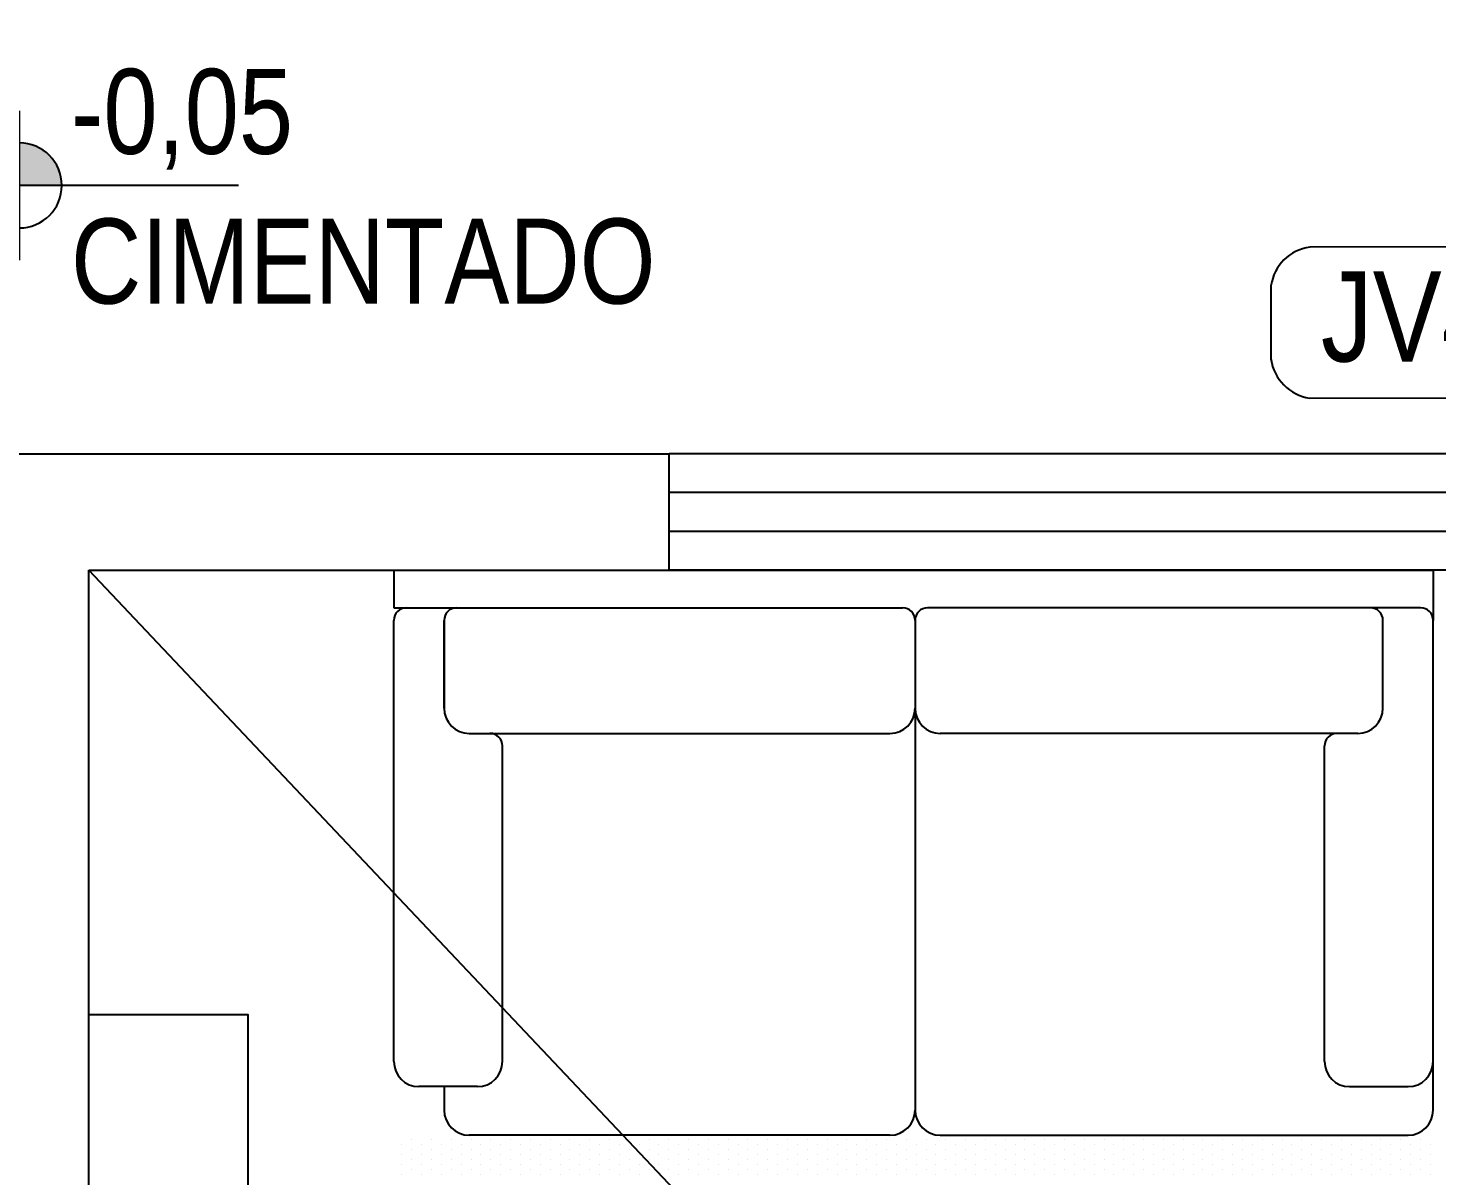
# Model space of a CAD drawing. Header units: millimetres. Extents: x -178 to 521, y -135 to 750.
# Drawn here: x -56.63 to -54.813, y 708.009 to 709.489 of the extents above; entities that cross this region are included whole.
import ezdxf
from ezdxf.enums import TextEntityAlignment as Align

# ---------------------------------------------------------------- set-up
doc = ezdxf.new("R2010")
doc.units = ezdxf.units.MM
doc.header["$LTSCALE"] = 20
doc.header["$MEASUREMENT"] = 0
doc.header["$PDSIZE"] = -5
doc.linetypes.add('HIDDEN2', pattern=[0.1875, 0.125, -0.0625])
doc.layers.get('0').update_dxf_attribs({"linetype": 'CONTINUOUS'})
doc.layers.get('Defpoints').update_dxf_attribs({"linetype": 'CONTINUOUS'})
for name, color, linetype in [('COTA', 7, 'CONTINUOUS'), ('COTAS', 7, 'CONTINUOUS'), ('DIVERSOS', 1, 'CONTINUOUS'), ('Layer1', 7, 'CONTINUOUS'), ('LAYER7', 4, 'CONTINUOUS')]:
    doc.layers.add(name, color=color, linetype=linetype)
doc.layers.add('E-Pen-C', color=4, linetype='CONTINUOUS', lineweight=15)
doc.layers.add('E-Pen-G', color=3, linetype='CONTINUOUS', lineweight=30)
doc.styles.add('F2', font='ARIALN.TTF')
doc.dimstyles.new('DIMENSION-1', dxfattribs={"dimtxt": 0.11, "dimasz": 0.07, "dimexe": 1, "dimexo": 0, "dimgap": 0.12, "dimtad": 1, "dimzin": 7, "dimdsep": 46, "dimtxsty": 'F2', "dimblk1": 'TRACO', "dimblk2": 'TRACO', "dimsah": 1, "dimcen": 1, "dimse1": 1, "dimse2": 1, "dimclrd": 256, "dimclre": 256, "dimclrt": 6, "dimadec": 0, "dimazin": 0, "dimtfac": 1, "dimtix": 1, "dimtmove": 2, "dimatfit": 3, "dimldrblk": 'TRACO', "dimfxl": 1, "dimtolj": 1, "dimtzin": 0, "dimarcsym": 0})

# ---------------------------------------------------------------- blocks, each defined once
blk = doc.blocks.new('A$C7AFB675E')
at = {"color": 8}
for p, q in [((3.5035, 3.7432), (3.5035, 3.6832)), ((3.5035, 3.7432), (5.1585, 3.7432)), ((5.1585, 3.7432), (5.1585, 3.6632)), ((3.5035, 3.6832), (3.5635, 3.6832)), ((3.5235, 3.6832), (3.6035, 3.6832)), ((3.6035, 3.6832), (4.3135, 3.6832)), ((5.0585, 3.6832), (4.3535, 3.6832)), ((5.1385, 3.6832), (5.0585, 3.6832)), ((3.5035, 2.9606), (3.5035, 3.6632)), ((3.5835, 3.5232), (3.5835, 3.6632)), ((3.5835, 3.6632), (3.5835, 3.5232)), ((4.3335, 3.6632), (4.3335, 3.5232)), ((4.3335, 3.6632), (4.3335, 3.5232)), ((5.0785, 3.5232), (5.0785, 3.6632)), ((5.1585, 2.8832), (5.1585, 3.6632)), ((4.3335, 3.5232), (4.3335, 2.8832)), ((4.3335, 3.5232), (4.3335, 2.8832)), ((3.6235, 3.4832), (4.2935, 3.4832)), ((5.0385, 3.4832), (4.3735, 3.4832)), ((3.6765, 2.9606), (3.6765, 3.4632)), ((4.9855, 2.9606), (4.9855, 3.4632)), ((3.6365, 2.9206), (3.5435, 2.9206)), ((3.5835, 2.9206), (3.5835, 2.8832)), ((3.5835, 2.9206), (3.5835, 2.8832)), ((5.0255, 2.9206), (5.1185, 2.9206)), ((3.5162, 2.8282), (3.5162, 2.8282)), ((3.5319, 2.836), (3.5319, 2.836)), ((3.5477, 2.8282), (3.5477, 2.8282)), ((3.5634, 2.836), (3.5634, 2.836)), ((3.5792, 2.8282), (3.5792, 2.8282)), ((3.5949, 2.836), (3.5949, 2.836)), ((3.6107, 2.8282), (3.6107, 2.8282)), ((4.2935, 2.8432), (3.6235, 2.8432)), ((3.6264, 2.836), (3.6264, 2.836)), ((3.6422, 2.8282), (3.6422, 2.8282)), ((3.6579, 2.836), (3.6579, 2.836)), ((3.6737, 2.8282), (3.6737, 2.8282)), ((3.6894, 2.836), (3.6894, 2.836)), ((3.7052, 2.8282), (3.7052, 2.8282)), ((3.7209, 2.836), (3.7209, 2.836)), ((3.7367, 2.8282), (3.7367, 2.8282)), ((3.7524, 2.836), (3.7524, 2.836)), ((3.7682, 2.8282), (3.7682, 2.8282)), ((3.7839, 2.836), (3.7839, 2.836)), ((3.7997, 2.8282), (3.7997, 2.8282)), ((3.8154, 2.836), (3.8154, 2.836)), ((3.8312, 2.8282), (3.8312, 2.8282)), ((3.8469, 2.836), (3.8469, 2.836)), ((3.8627, 2.8282), (3.8627, 2.8282)), ((3.8784, 2.836), (3.8784, 2.836)), ((3.8942, 2.8282), (3.8942, 2.8282)), ((3.9099, 2.836), (3.9099, 2.836)), ((3.9257, 2.8282), (3.9257, 2.8282)), ((3.9414, 2.836), (3.9414, 2.836)), ((3.9572, 2.8282), (3.9572, 2.8282)), ((3.9729, 2.836), (3.9729, 2.836)), ((3.9887, 2.8282), (3.9887, 2.8282)), ((4.0044, 2.836), (4.0044, 2.836)), ((4.0202, 2.8282), (4.0202, 2.8282)), ((4.0359, 2.836), (4.0359, 2.836)), ((4.0517, 2.8282), (4.0517, 2.8282)), ((4.0674, 2.836), (4.0674, 2.836)), ((4.0832, 2.8282), (4.0832, 2.8282)), ((4.0989, 2.836), (4.0989, 2.836)), ((4.1147, 2.8282), (4.1147, 2.8282)), ((4.1304, 2.836), (4.1304, 2.836)), ((4.1462, 2.8282), (4.1462, 2.8282)), ((4.1619, 2.836), (4.1619, 2.836)), ((4.1777, 2.8282), (4.1777, 2.8282)), ((4.1934, 2.836), (4.1934, 2.836)), ((4.2092, 2.8282), (4.2092, 2.8282)), ((4.2249, 2.836), (4.2249, 2.836)), ((4.2407, 2.8282), (4.2407, 2.8282)), ((4.2564, 2.836), (4.2564, 2.836)), ((4.2722, 2.8282), (4.2722, 2.8282)), ((4.2879, 2.836), (4.2879, 2.836)), ((4.3037, 2.8282), (4.3037, 2.8282)), ((4.3194, 2.836), (4.3194, 2.836)), ((4.3352, 2.8282), (4.3352, 2.8282)), ((4.3509, 2.836), (4.3509, 2.836)), ((4.3667, 2.8282), (4.3667, 2.8282)), ((4.3735, 2.8432), (4.9185, 2.8432)), ((4.3824, 2.836), (4.3824, 2.836)), ((4.3982, 2.8282), (4.3982, 2.8282)), ((4.4139, 2.836), (4.4139, 2.836)), ((4.4297, 2.8282), (4.4297, 2.8282)), ((4.4454, 2.836), (4.4454, 2.836)), ((4.4612, 2.8282), (4.4612, 2.8282)), ((4.4769, 2.836), (4.4769, 2.836)), ((4.4927, 2.8282), (4.4927, 2.8282)), ((4.5084, 2.836), (4.5084, 2.836)), ((4.5242, 2.8282), (4.5242, 2.8282)), ((4.5399, 2.836), (4.5399, 2.836)), ((4.5557, 2.8282), (4.5557, 2.8282)), ((4.5714, 2.836), (4.5714, 2.836)), ((4.5872, 2.8282), (4.5872, 2.8282)), ((4.6029, 2.836), (4.6029, 2.836)), ((4.6187, 2.8282), (4.6187, 2.8282)), ((4.6344, 2.836), (4.6344, 2.836)), ((4.6502, 2.8282), (4.6502, 2.8282)), ((4.6659, 2.836), (4.6659, 2.836)), ((4.6817, 2.8282), (4.6817, 2.8282)), ((4.6974, 2.836), (4.6974, 2.836)), ((4.7132, 2.8282), (4.7132, 2.8282)), ((4.7289, 2.836), (4.7289, 2.836)), ((4.7447, 2.8282), (4.7447, 2.8282)), ((4.7604, 2.836), (4.7604, 2.836)), ((4.7762, 2.8282), (4.7762, 2.8282)), ((4.7919, 2.836), (4.7919, 2.836)), ((4.8077, 2.8282), (4.8077, 2.8282)), ((4.8234, 2.836), (4.8234, 2.836)), ((4.8392, 2.8282), (4.8392, 2.8282)), ((4.8549, 2.836), (4.8549, 2.836)), ((4.8707, 2.8282), (4.8707, 2.8282)), ((4.8864, 2.836), (4.8864, 2.836)), ((4.9022, 2.8282), (4.9022, 2.8282)), ((4.9179, 2.836), (4.9179, 2.836)), ((4.9185, 2.8432), (5.1185, 2.8432)), ((4.9337, 2.8282), (4.9337, 2.8282)), ((4.9494, 2.836), (4.9494, 2.836)), ((4.9652, 2.8282), (4.9652, 2.8282)), ((4.9809, 2.836), (4.9809, 2.836)), ((4.9967, 2.8282), (4.9967, 2.8282)), ((5.0124, 2.836), (5.0124, 2.836)), ((5.0282, 2.8282), (5.0282, 2.8282)), ((5.0439, 2.836), (5.0439, 2.836)), ((5.0597, 2.8282), (5.0597, 2.8282)), ((5.0754, 2.836), (5.0754, 2.836)), ((5.0912, 2.8282), (5.0912, 2.8282)), ((5.1069, 2.836), (5.1069, 2.836)), ((5.1227, 2.8282), (5.1227, 2.8282)), ((5.1384, 2.836), (5.1384, 2.836)), ((5.1542, 2.8282), (5.1542, 2.8282)), ((3.5162, 2.8124), (3.5162, 2.8124)), ((3.5319, 2.8203), (3.5319, 2.8203)), ((3.5319, 2.8045), (3.5319, 2.8045)), ((3.5477, 2.8124), (3.5477, 2.8124)), ((3.5634, 2.8203), (3.5634, 2.8203)), ((3.5634, 2.8045), (3.5634, 2.8045)), ((3.5792, 2.8124), (3.5792, 2.8124)), ((3.5949, 2.8203), (3.5949, 2.8203)), ((3.5949, 2.8045), (3.5949, 2.8045)), ((3.6107, 2.8124), (3.6107, 2.8124)), ((3.6264, 2.8203), (3.6264, 2.8203)), ((3.6264, 2.8045), (3.6264, 2.8045)), ((3.6422, 2.8124), (3.6422, 2.8124)), ((3.6579, 2.8203), (3.6579, 2.8203)), ((3.6579, 2.8045), (3.6579, 2.8045)), ((3.6737, 2.8124), (3.6737, 2.8124)), ((3.6894, 2.8203), (3.6894, 2.8203)), ((3.6894, 2.8045), (3.6894, 2.8045)), ((3.7052, 2.8124), (3.7052, 2.8124)), ((3.7209, 2.8203), (3.7209, 2.8203)), ((3.7209, 2.8045), (3.7209, 2.8045)), ((3.7367, 2.8124), (3.7367, 2.8124)), ((3.7524, 2.8203), (3.7524, 2.8203)), ((3.7524, 2.8045), (3.7524, 2.8045)), ((3.7682, 2.8124), (3.7682, 2.8124)), ((3.7839, 2.8203), (3.7839, 2.8203)), ((3.7839, 2.8045), (3.7839, 2.8045)), ((3.7997, 2.8124), (3.7997, 2.8124)), ((3.8154, 2.8203), (3.8154, 2.8203)), ((3.8154, 2.8045), (3.8154, 2.8045)), ((3.8312, 2.8124), (3.8312, 2.8124)), ((3.8469, 2.8203), (3.8469, 2.8203)), ((3.8469, 2.8045), (3.8469, 2.8045)), ((3.8627, 2.8124), (3.8627, 2.8124)), ((3.8784, 2.8203), (3.8784, 2.8203)), ((3.8784, 2.8045), (3.8784, 2.8045)), ((3.8942, 2.8124), (3.8942, 2.8124)), ((3.9099, 2.8203), (3.9099, 2.8203)), ((3.9099, 2.8045), (3.9099, 2.8045)), ((3.9257, 2.8124), (3.9257, 2.8124)), ((3.9414, 2.8203), (3.9414, 2.8203)), ((3.9414, 2.8045), (3.9414, 2.8045)), ((3.9572, 2.8124), (3.9572, 2.8124)), ((3.9729, 2.8203), (3.9729, 2.8203)), ((3.9729, 2.8045), (3.9729, 2.8045)), ((3.9887, 2.8124), (3.9887, 2.8124)), ((4.0044, 2.8203), (4.0044, 2.8203)), ((4.0044, 2.8045), (4.0044, 2.8045)), ((4.0202, 2.8124), (4.0202, 2.8124)), ((4.0359, 2.8203), (4.0359, 2.8203)), ((4.0359, 2.8045), (4.0359, 2.8045)), ((4.0517, 2.8124), (4.0517, 2.8124)), ((4.0674, 2.8203), (4.0674, 2.8203)), ((4.0674, 2.8045), (4.0674, 2.8045)), ((4.0832, 2.8124), (4.0832, 2.8124)), ((4.0989, 2.8203), (4.0989, 2.8203)), ((4.0989, 2.8045), (4.0989, 2.8045)), ((4.1147, 2.8124), (4.1147, 2.8124)), ((4.1304, 2.8203), (4.1304, 2.8203)), ((4.1304, 2.8045), (4.1304, 2.8045)), ((4.1462, 2.8124), (4.1462, 2.8124)), ((4.1619, 2.8203), (4.1619, 2.8203)), ((4.1619, 2.8045), (4.1619, 2.8045)), ((4.1777, 2.8124), (4.1777, 2.8124)), ((4.1934, 2.8203), (4.1934, 2.8203)), ((4.1934, 2.8045), (4.1934, 2.8045)), ((4.2092, 2.8124), (4.2092, 2.8124)), ((4.2249, 2.8203), (4.2249, 2.8203)), ((4.2249, 2.8045), (4.2249, 2.8045)), ((4.2407, 2.8124), (4.2407, 2.8124)), ((4.2564, 2.8203), (4.2564, 2.8203)), ((4.2564, 2.8045), (4.2564, 2.8045)), ((4.2722, 2.8124), (4.2722, 2.8124)), ((4.2879, 2.8203), (4.2879, 2.8203)), ((4.2879, 2.8045), (4.2879, 2.8045)), ((4.3037, 2.8124), (4.3037, 2.8124)), ((4.3194, 2.8203), (4.3194, 2.8203)), ((4.3194, 2.8045), (4.3194, 2.8045)), ((4.3352, 2.8124), (4.3352, 2.8124)), ((4.3509, 2.8203), (4.3509, 2.8203)), ((4.3509, 2.8045), (4.3509, 2.8045)), ((4.3667, 2.8124), (4.3667, 2.8124)), ((4.3824, 2.8203), (4.3824, 2.8203)), ((4.3824, 2.8045), (4.3824, 2.8045)), ((4.3982, 2.8124), (4.3982, 2.8124)), ((4.4139, 2.8203), (4.4139, 2.8203)), ((4.4139, 2.8045), (4.4139, 2.8045)), ((4.4297, 2.8124), (4.4297, 2.8124)), ((4.4454, 2.8203), (4.4454, 2.8203)), ((4.4454, 2.8045), (4.4454, 2.8045)), ((4.4612, 2.8124), (4.4612, 2.8124)), ((4.4769, 2.8203), (4.4769, 2.8203)), ((4.4769, 2.8045), (4.4769, 2.8045)), ((4.4927, 2.8124), (4.4927, 2.8124)), ((4.5084, 2.8203), (4.5084, 2.8203)), ((4.5084, 2.8045), (4.5084, 2.8045)), ((4.5242, 2.8124), (4.5242, 2.8124)), ((4.5399, 2.8203), (4.5399, 2.8203)), ((4.5399, 2.8045), (4.5399, 2.8045)), ((4.5557, 2.8124), (4.5557, 2.8124)), ((4.5714, 2.8203), (4.5714, 2.8203)), ((4.5714, 2.8045), (4.5714, 2.8045)), ((4.5872, 2.8124), (4.5872, 2.8124)), ((4.6029, 2.8203), (4.6029, 2.8203)), ((4.6029, 2.8045), (4.6029, 2.8045)), ((4.6187, 2.8124), (4.6187, 2.8124)), ((4.6344, 2.8203), (4.6344, 2.8203)), ((4.6344, 2.8045), (4.6344, 2.8045)), ((4.6502, 2.8124), (4.6502, 2.8124)), ((4.6659, 2.8203), (4.6659, 2.8203)), ((4.6659, 2.8045), (4.6659, 2.8045)), ((4.6817, 2.8124), (4.6817, 2.8124)), ((4.6974, 2.8203), (4.6974, 2.8203)), ((4.6974, 2.8045), (4.6974, 2.8045)), ((4.7132, 2.8124), (4.7132, 2.8124)), ((4.7289, 2.8203), (4.7289, 2.8203)), ((4.7289, 2.8045), (4.7289, 2.8045)), ((4.7447, 2.8124), (4.7447, 2.8124)), ((4.7604, 2.8203), (4.7604, 2.8203)), ((4.7604, 2.8045), (4.7604, 2.8045)), ((4.7762, 2.8124), (4.7762, 2.8124)), ((4.7919, 2.8203), (4.7919, 2.8203)), ((4.7919, 2.8045), (4.7919, 2.8045)), ((4.8077, 2.8124), (4.8077, 2.8124)), ((4.8234, 2.8203), (4.8234, 2.8203)), ((4.8234, 2.8045), (4.8234, 2.8045)), ((4.8392, 2.8124), (4.8392, 2.8124)), ((4.8549, 2.8203), (4.8549, 2.8203)), ((4.8549, 2.8045), (4.8549, 2.8045)), ((4.8707, 2.8124), (4.8707, 2.8124)), ((4.8864, 2.8203), (4.8864, 2.8203)), ((4.8864, 2.8045), (4.8864, 2.8045)), ((4.9022, 2.8124), (4.9022, 2.8124)), ((4.9179, 2.8203), (4.9179, 2.8203)), ((4.9179, 2.8045), (4.9179, 2.8045)), ((4.9337, 2.8124), (4.9337, 2.8124)), ((4.9494, 2.8203), (4.9494, 2.8203)), ((4.9494, 2.8045), (4.9494, 2.8045)), ((4.9652, 2.8124), (4.9652, 2.8124)), ((4.9809, 2.8203), (4.9809, 2.8203)), ((4.9809, 2.8045), (4.9809, 2.8045)), ((4.9967, 2.8124), (4.9967, 2.8124)), ((5.0124, 2.8203), (5.0124, 2.8203)), ((5.0124, 2.8045), (5.0124, 2.8045)), ((5.0282, 2.8124), (5.0282, 2.8124)), ((5.0439, 2.8203), (5.0439, 2.8203)), ((5.0439, 2.8045), (5.0439, 2.8045)), ((5.0597, 2.8124), (5.0597, 2.8124)), ((5.0754, 2.8203), (5.0754, 2.8203)), ((5.0754, 2.8045), (5.0754, 2.8045)), ((5.0912, 2.8124), (5.0912, 2.8124)), ((5.1069, 2.8203), (5.1069, 2.8203)), ((5.1069, 2.8045), (5.1069, 2.8045)), ((5.1227, 2.8124), (5.1227, 2.8124)), ((5.1384, 2.8203), (5.1384, 2.8203)), ((5.1384, 2.8045), (5.1384, 2.8045)), ((5.1542, 2.8124), (5.1542, 2.8124)), ((3.5162, 2.7967), (3.5162, 2.7967)), ((3.5319, 2.7888), (3.5319, 2.7888)), ((3.5477, 2.7967), (3.5477, 2.7967)), ((3.5634, 2.7888), (3.5634, 2.7888)), ((3.5792, 2.7967), (3.5792, 2.7967)), ((3.5949, 2.7888), (3.5949, 2.7888)), ((3.6107, 2.7967), (3.6107, 2.7967)), ((3.6264, 2.7888), (3.6264, 2.7888)), ((3.6422, 2.7967), (3.6422, 2.7967)), ((3.6579, 2.7888), (3.6579, 2.7888)), ((3.6737, 2.7967), (3.6737, 2.7967)), ((3.6894, 2.7888), (3.6894, 2.7888)), ((3.7052, 2.7967), (3.7052, 2.7967)), ((3.7209, 2.7888), (3.7209, 2.7888)), ((3.7367, 2.7967), (3.7367, 2.7967)), ((3.7524, 2.7888), (3.7524, 2.7888)), ((3.7682, 2.7967), (3.7682, 2.7967)), ((3.7839, 2.7888), (3.7839, 2.7888)), ((3.7997, 2.7967), (3.7997, 2.7967)), ((3.8154, 2.7888), (3.8154, 2.7888)), ((3.8312, 2.7967), (3.8312, 2.7967)), ((3.8469, 2.7888), (3.8469, 2.7888)), ((3.8627, 2.7967), (3.8627, 2.7967)), ((3.8784, 2.7888), (3.8784, 2.7888)), ((3.8942, 2.7967), (3.8942, 2.7967)), ((3.9099, 2.7888), (3.9099, 2.7888)), ((3.9257, 2.7967), (3.9257, 2.7967)), ((3.9414, 2.7888), (3.9414, 2.7888)), ((3.9572, 2.7967), (3.9572, 2.7967)), ((3.9729, 2.7888), (3.9729, 2.7888)), ((3.9887, 2.7967), (3.9887, 2.7967)), ((4.0044, 2.7888), (4.0044, 2.7888)), ((4.0202, 2.7967), (4.0202, 2.7967)), ((4.0359, 2.7888), (4.0359, 2.7888)), ((4.0517, 2.7967), (4.0517, 2.7967)), ((4.0674, 2.7888), (4.0674, 2.7888)), ((4.0832, 2.7967), (4.0832, 2.7967)), ((4.0989, 2.7888), (4.0989, 2.7888)), ((4.1147, 2.7967), (4.1147, 2.7967)), ((4.1304, 2.7888), (4.1304, 2.7888)), ((4.1462, 2.7967), (4.1462, 2.7967)), ((4.1619, 2.7888), (4.1619, 2.7888)), ((4.1777, 2.7967), (4.1777, 2.7967)), ((4.1934, 2.7888), (4.1934, 2.7888)), ((4.2092, 2.7967), (4.2092, 2.7967)), ((4.2249, 2.7888), (4.2249, 2.7888)), ((4.2407, 2.7967), (4.2407, 2.7967)), ((4.2564, 2.7888), (4.2564, 2.7888)), ((4.2722, 2.7967), (4.2722, 2.7967)), ((4.2879, 2.7888), (4.2879, 2.7888)), ((4.3037, 2.7967), (4.3037, 2.7967)), ((4.3194, 2.7888), (4.3194, 2.7888)), ((4.3352, 2.7967), (4.3352, 2.7967)), ((4.3509, 2.7888), (4.3509, 2.7888)), ((4.3667, 2.7967), (4.3667, 2.7967)), ((4.3824, 2.7888), (4.3824, 2.7888)), ((4.3982, 2.7967), (4.3982, 2.7967)), ((4.4139, 2.7888), (4.4139, 2.7888)), ((4.4297, 2.7967), (4.4297, 2.7967)), ((4.4454, 2.7888), (4.4454, 2.7888)), ((4.4612, 2.7967), (4.4612, 2.7967)), ((4.4769, 2.7888), (4.4769, 2.7888)), ((4.4927, 2.7967), (4.4927, 2.7967)), ((4.5084, 2.7888), (4.5084, 2.7888)), ((4.5242, 2.7967), (4.5242, 2.7967)), ((4.5399, 2.7888), (4.5399, 2.7888)), ((4.5557, 2.7967), (4.5557, 2.7967)), ((4.5714, 2.7888), (4.5714, 2.7888)), ((4.5872, 2.7967), (4.5872, 2.7967)), ((4.6029, 2.7888), (4.6029, 2.7888)), ((4.6187, 2.7967), (4.6187, 2.7967)), ((4.6344, 2.7888), (4.6344, 2.7888)), ((4.6502, 2.7967), (4.6502, 2.7967)), ((4.6659, 2.7888), (4.6659, 2.7888)), ((4.6817, 2.7967), (4.6817, 2.7967)), ((4.6974, 2.7888), (4.6974, 2.7888)), ((4.7132, 2.7967), (4.7132, 2.7967)), ((4.7289, 2.7888), (4.7289, 2.7888)), ((4.7447, 2.7967), (4.7447, 2.7967)), ((4.7604, 2.7888), (4.7604, 2.7888)), ((4.7762, 2.7967), (4.7762, 2.7967)), ((4.7919, 2.7888), (4.7919, 2.7888)), ((4.8077, 2.7967), (4.8077, 2.7967)), ((4.8234, 2.7888), (4.8234, 2.7888)), ((4.8392, 2.7967), (4.8392, 2.7967)), ((4.8549, 2.7888), (4.8549, 2.7888)), ((4.8707, 2.7967), (4.8707, 2.7967)), ((4.8864, 2.7888), (4.8864, 2.7888)), ((4.9022, 2.7967), (4.9022, 2.7967)), ((4.9179, 2.7888), (4.9179, 2.7888)), ((4.9337, 2.7967), (4.9337, 2.7967)), ((4.9494, 2.7888), (4.9494, 2.7888)), ((4.9652, 2.7967), (4.9652, 2.7967)), ((4.9809, 2.7888), (4.9809, 2.7888)), ((4.9967, 2.7967), (4.9967, 2.7967)), ((5.0124, 2.7888), (5.0124, 2.7888)), ((5.0282, 2.7967), (5.0282, 2.7967)), ((5.0439, 2.7888), (5.0439, 2.7888)), ((5.0597, 2.7967), (5.0597, 2.7967)), ((5.0754, 2.7888), (5.0754, 2.7888)), ((5.0912, 2.7967), (5.0912, 2.7967)), ((5.1069, 2.7888), (5.1069, 2.7888)), ((5.1227, 2.7967), (5.1227, 2.7967)), ((5.1384, 2.7888), (5.1384, 2.7888)), ((5.1542, 2.7967), (5.1542, 2.7967)), ((3.5162, 2.7809), (3.5162, 2.7809)), ((3.5477, 2.7809), (3.5477, 2.7809)), ((3.5792, 2.7809), (3.5792, 2.7809)), ((3.6107, 2.7809), (3.6107, 2.7809)), ((3.6422, 2.7809), (3.6422, 2.7809)), ((3.6737, 2.7809), (3.6737, 2.7809)), ((3.7052, 2.7809), (3.7052, 2.7809)), ((3.7367, 2.7809), (3.7367, 2.7809)), ((3.7682, 2.7809), (3.7682, 2.7809)), ((3.7997, 2.7809), (3.7997, 2.7809)), ((3.8312, 2.7809), (3.8312, 2.7809)), ((3.8627, 2.7809), (3.8627, 2.7809)), ((3.8942, 2.7809), (3.8942, 2.7809)), ((3.9257, 2.7809), (3.9257, 2.7809)), ((3.9572, 2.7809), (3.9572, 2.7809)), ((3.9887, 2.7809), (3.9887, 2.7809)), ((4.0202, 2.7809), (4.0202, 2.7809)), ((4.0517, 2.7809), (4.0517, 2.7809)), ((4.0832, 2.7809), (4.0832, 2.7809)), ((4.1147, 2.7809), (4.1147, 2.7809)), ((4.1462, 2.7809), (4.1462, 2.7809)), ((4.1777, 2.7809), (4.1777, 2.7809)), ((4.2092, 2.7809), (4.2092, 2.7809)), ((4.2407, 2.7809), (4.2407, 2.7809)), ((4.2722, 2.7809), (4.2722, 2.7809)), ((4.3037, 2.7809), (4.3037, 2.7809)), ((4.3352, 2.7809), (4.3352, 2.7809)), ((4.3667, 2.7809), (4.3667, 2.7809)), ((4.3982, 2.7809), (4.3982, 2.7809)), ((4.4297, 2.7809), (4.4297, 2.7809)), ((4.4612, 2.7809), (4.4612, 2.7809)), ((4.4927, 2.7809), (4.4927, 2.7809)), ((4.5242, 2.7809), (4.5242, 2.7809)), ((4.5557, 2.7809), (4.5557, 2.7809)), ((4.5872, 2.7809), (4.5872, 2.7809)), ((4.6187, 2.7809), (4.6187, 2.7809)), ((4.6502, 2.7809), (4.6502, 2.7809)), ((4.6817, 2.7809), (4.6817, 2.7809)), ((4.7132, 2.7809), (4.7132, 2.7809)), ((4.7447, 2.7809), (4.7447, 2.7809)), ((4.7762, 2.7809), (4.7762, 2.7809)), ((4.8077, 2.7809), (4.8077, 2.7809)), ((4.8392, 2.7809), (4.8392, 2.7809)), ((4.8707, 2.7809), (4.8707, 2.7809)), ((4.9022, 2.7809), (4.9022, 2.7809)), ((4.9337, 2.7809), (4.9337, 2.7809)), ((4.9652, 2.7809), (4.9652, 2.7809)), ((4.9967, 2.7809), (4.9967, 2.7809)), ((5.0282, 2.7809), (5.0282, 2.7809)), ((5.0597, 2.7809), (5.0597, 2.7809)), ((5.0912, 2.7809), (5.0912, 2.7809)), ((5.1227, 2.7809), (5.1227, 2.7809)), ((5.1542, 2.7809), (5.1542, 2.7809))]:
    blk.add_line(p, q, dxfattribs=at)
for centre, radius, start, end in [((3.5235, 3.6632), 0.02, 90, 180), ((3.6035, 3.6632), 0.02, 90, 180), ((3.6035, 3.6632), 0.02, 90, 180), ((4.3135, 3.6632), 0.02, 0, 90), ((4.3535, 3.6632), 0.02, 90, 180), ((5.0585, 3.6632), 0.02, 0, 90), ((5.1385, 3.6632), 0.02, 0, 90), ((3.6235, 3.5232), 0.04, 180, 270), ((3.6235, 3.5232), 0.04, 180, 270), ((4.2935, 3.5232), 0.04, 270, 0), ((4.3735, 3.5232), 0.04, 180, 270), ((5.0385, 3.5232), 0.04, 270, 0), ((3.6565, 3.4632), 0.02, 0, 90), ((5.0055, 3.4632), 0.02, 90, 180), ((3.5435, 2.9606), 0.04, 180, 270), ((3.6365, 2.9606), 0.04, 270, 0), ((5.0255, 2.9606), 0.04, 180, 270), ((5.1185, 2.9606), 0.04, 270, 0), ((3.6235, 2.8832), 0.04, 180, 270), ((4.2935, 2.8832), 0.04, 270, 0), ((4.3735, 2.8832), 0.04, 180, 270), ((5.1185, 2.8832), 0.04, 270, 0)]:
    blk.add_arc(centre, radius, start, end, dxfattribs=at)
blk = doc.blocks.new('TRACO')
at = {"layer": 'E-Pen-C'}
for p, q in [((0, 1), (0, -1)), ((-1, 0), (1, 0))]:
    blk.add_line(p, q, dxfattribs=at)
at = {"layer": 'E-Pen-G'}
blk.add_line((-0.424, -0.424), (0.424, 0.424), dxfattribs=at)
blk = doc.blocks.new('*D389')
at = {"lineweight": -2}
blk.add_line((-54.6417, 710.37), (-54.6417, 709.01), dxfattribs=at)
at = {"layer": 'Defpoints', "color": 0}
for p in [(-55.2461, 710.44), (-54.6417, 708.94), (-52.9054, 708.94)]:
    blk.add_point(p, dxfattribs=at)
at = {"lineweight": -2, "xscale": 0.07, "yscale": 0.07, "zscale": 0.07}
for p, rotation in [((-54.6417, 710.44), 90), ((-54.6417, 708.94), 270)]:
    blk.add_blockref('TRACO', p, dxfattribs=dict(at, rotation=rotation))
at = {"color": 6, "insert": (-54.8179, 709.69), "char_height": 0.11, "attachment_point": 5, "rotation": 90, "style": 'F2'}
blk.add_mtext('\\A1;1.50', dxfattribs=at)
blk = doc.blocks.new('*D392')
at = {"lineweight": -2}
blk.add_line((-51.4619, 706.96), (-51.4619, 710.37), dxfattribs=at)
at = {"layer": 'Defpoints', "color": 0}
for p in [(-55.6007, 710.44), (-51.4619, 710.44), (-52.9054, 706.89)]:
    blk.add_point(p, dxfattribs=at)
at = {"lineweight": -2, "xscale": 0.07, "yscale": 0.07, "zscale": 0.07}
for p, rotation in [((-51.4619, 710.44), 90), ((-51.4619, 706.89), 270)]:
    blk.add_blockref('TRACO', p, dxfattribs=dict(at, rotation=rotation))
at = {"color": 6, "insert": (-51.6381, 708.665), "char_height": 0.11, "attachment_point": 5, "rotation": 90, "style": 'F2'}
blk.add_mtext('\\A1;3.55', dxfattribs=at)
blk = doc.blocks.new('*D423')
at = {"linetype": 'Continuous', "lineweight": -2}
for p, q in [((-56.7821, 710.7629), (-56.8521, 710.7629)), ((-56.7121, 710.7629), (-56.5521, 710.7629)), ((-56.4821, 710.7629), (-56.4121, 710.7629))]:
    blk.add_line(p, q, dxfattribs=at)
at = {"layer": 'Defpoints', "color": 0, "linetype": 'Continuous'}
for p in [(-56.5521, 710.7629), (-56.7121, 708.79), (-56.5521, 708.79)]:
    blk.add_point(p, dxfattribs=at)
at = {"linetype": 'Continuous', "lineweight": -2, "xscale": 0.07, "yscale": 0.07, "zscale": 0.07}
blk.add_blockref('TRACO', (-56.7121, 710.7629), dxfattribs=at)
at = {"linetype": 'Continuous', "lineweight": -2, "xscale": 0.07, "yscale": 0.07, "zscale": 0.07, "rotation": 180}
blk.add_blockref('TRACO', (-56.5521, 710.7629), dxfattribs=at)
at = {"color": 6, "linetype": 'Continuous', "insert": (-56.6321, 710.939), "char_height": 0.11, "attachment_point": 5, "style": 'F2'}
blk.add_mtext('\\A1;.15', dxfattribs=at)
blk = doc.blocks.new('*D424')
at = {"linetype": 'Continuous', "lineweight": -2}
blk.add_line((-56.4821, 710.7629), (-53.1254, 710.7629), dxfattribs=at)
at = {"layer": 'Defpoints', "color": 0, "linetype": 'Continuous'}
for p in [(-53.0554, 710.7629), (-56.5521, 708.79), (-53.0554, 708.79)]:
    blk.add_point(p, dxfattribs=at)
at = {"linetype": 'Continuous', "lineweight": -2, "xscale": 0.07, "yscale": 0.07, "zscale": 0.07, "rotation": 180}
blk.add_blockref('TRACO', (-56.5521, 710.7629), dxfattribs=at)
at = {"linetype": 'Continuous', "lineweight": -2, "xscale": 0.07, "yscale": 0.07, "zscale": 0.07}
blk.add_blockref('TRACO', (-53.0554, 710.7629), dxfattribs=at)
at = {"color": 6, "linetype": 'Continuous', "insert": (-54.8038, 710.939), "char_height": 0.11, "attachment_point": 5, "style": 'F2'}
blk.add_mtext('\\A1;3.50', dxfattribs=at)
blk = doc.blocks.new('NIVEL')
at = {"layer": 'DIVERSOS'}
h = blk.add_hatch(color=7, dxfattribs=at)
h.paths.add_polyline_path([(0, 0.1375, 0.414214), (-0.1375, 0), (0, 0)])
h.paths.add_polyline_path([(0, 0), (0, -0.1375, 0.414214), (0.1375, 0)])
at = {"layer": 'DIVERSOS', "color": 7}
for p, q in [((0, 0.2417), (0, -0.2417)), ((0.7095, 0), (-0.2418, 0))]:
    blk.add_line(p, q, dxfattribs=at)
blk.add_circle((0, 0), 0.1375, dxfattribs=at)

msp = doc.modelspace()

# ---------------------------------------------------------------- linework, layer by layer
at = {"color": 5, "linetype": 'Continuous'}
for p, q in [((-60.0621, 708.94), (-55.8038, 708.94)), ((-55.8038, 708.79), (-55.8038, 708.94)), ((-56.5521, 708.79), (-55.8038, 708.79)), ((-56.5521, 706.29), (-56.5521, 708.79))]:
    msp.add_line(p, q, dxfattribs=at)
at = {"color": 8, "linetype": 'Continuous'}
for p, q in [((-53.8038, 708.94), (-55.8038, 708.94)), ((-53.8038, 708.79), (-55.8038, 708.79))]:
    msp.add_line(p, q, dxfattribs=at)
at = {"color": 7, "linetype": 'Continuous'}
for p, q in [((-53.8038, 708.89), (-55.8038, 708.89)), ((-53.8038, 708.84), (-55.8038, 708.84))]:
    msp.add_line(p, q, dxfattribs=at)
at = {"color": 8, "linetype": 'HIDDEN2'}
msp.add_line((-53.0554, 705.09), (-56.5521, 708.79), dxfattribs=at)
at = {"color": 8}
msp.add_lwpolyline([(-56.5521, 706.29), (-56.5521, 708.2169), (-56.347, 708.2169), (-56.347, 706.29)], close=True, dxfattribs=at)
at = {"layer": 'COTA', "color": 4, "linetype": 'Continuous'}
msp.add_lwpolyline([(-54.6272, 709.157, 0.331371), (-54.6772, 709.207), (-54.9774, 709.2067, 0.332506), (-55.0274, 709.157), (-55.0274, 709.0623, 0.330378), (-54.9775, 709.012), (-54.6772, 709.0123, 0.331371), (-54.6272, 709.0623)], format="xyb", close=True, dxfattribs=at)

# ---------------------------------------------------------------- block references
at = {"layer": 'COTAS', "ltscale": 0.35, "xscale": 0.81, "yscale": 0.81, "zscale": 0.81}
msp.add_blockref('A$C7AFB675E', (-58.9966, 705.7581), dxfattribs=at)
at = {"layer": 'LAYER7', "color": 7, "linetype": 'Continuous', "xscale": -0.3985866620477118, "yscale": 0.3985866620477118, "zscale": 0.3985866620477118, "rotation": 180}
msp.add_blockref('NIVEL', (-56.6418, 709.2863), dxfattribs=at)

# ---------------------------------------------------------------- texts
at = {"layer": 'Layer1', "color": 7, "linetype": 'Continuous', "style": 'F2'}
for s, p in [('-0,05', (-56.5752, 709.4367)), ('CIMENTADO', (-56.5752, 709.2436))]:
    msp.add_text(s, height=0.10972, dxfattribs=at).set_placement(p, align=Align.TOP_LEFT)
at = {"layer": 'Layer1', "color": 4, "linetype": 'Continuous', "style": 'F2'}
msp.add_text('JV4', height=0.11659, dxfattribs=at).set_placement((-54.963, 709.1757, 1.712), align=Align.TOP_LEFT)

# ---------------------------------------------------------------- dimensions: what is measured, and where the dimension line sits
at = {"color": 2, "linetype": 'Continuous'}
dim = msp.add_linear_dim(base=(-56.5521, 710.7629), p1=(-56.7121, 708.79), p2=(-56.5521, 708.79), text='.15', dimstyle='DIMENSION-1', dxfattribs=at)
dim.commit()
dim.dimension.update_dxf_attribs({"geometry": '*D423', "text_midpoint": (-56.6321, 710.939)})
at = {"color": 5, "linetype": 'Continuous'}
dim = msp.add_linear_dim(base=(-53.0554, 710.7629), p1=(-56.5521, 708.79), p2=(-53.0554, 708.79), dimstyle='DIMENSION-1', dxfattribs=at)
dim.commit()
dim.dimension.update_dxf_attribs({"geometry": '*D424', "text_midpoint": (-54.8038, 710.939)})
at = {"color": 4}
for base, p1, p2, picture, middle in [((-51.4619, 710.44), (-52.9054, 706.89), (-55.6007, 710.44), '*D392', (-51.6381, 708.665)), ((-54.6417, 708.94), (-55.2461, 710.44), (-52.9054, 708.94), '*D389', (-54.8179, 709.69))]:
    dim = msp.add_linear_dim(base=base, p1=p1, p2=p2, angle=90, dimstyle='DIMENSION-1', dxfattribs=at)
    dim.commit()
    dim.dimension.update_dxf_attribs({"geometry": picture, "text_midpoint": middle})

doc.saveas('drawing.dxf')
